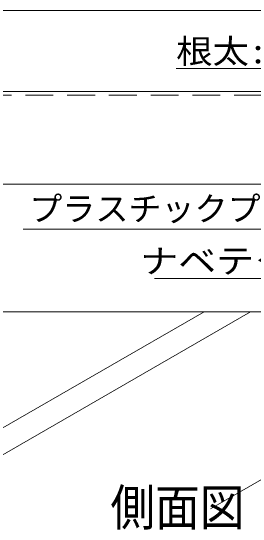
# Model space of a CAD drawing. Units: millimetres, scale not verified. Extents: x -4131 to 4169, y -981 to 998.
# Drawn here: x -2629.5 to -2524.6, y -774.3 to -550.3 of the extents above; entities that cross this region are included whole.
import ezdxf
from ezdxf.enums import TextEntityAlignment as Align

# ---------------------------------------------------------------- set-up
doc = ezdxf.new("R2010")
doc.units = ezdxf.units.MM
doc.header["$LTSCALE"] = 10
doc.linetypes.add('DASHED1', pattern=[1.8, 1.2, -0.6])
for name, color, linetype, lineweight in [('0-1_デッキ', 7, 'Continuous', 9), ('0-2_文字', 4, 'Continuous', 9), ('0-3_寸法', 7, 'Continuous', 9), ('0-4_一般', 4, 'Continuous', 9)]:
    doc.layers.add(name, color=color, linetype=linetype, lineweight=lineweight)
doc.styles.add('ＭＳ ゴシック', font='')
doc.styles.get('ＭＳ ゴシック').set_extended_font_data('MS Gothic')

# ---------------------------------------------------------------- blocks, each defined once
blk = doc.blocks.new('シンボル-23')
at = {"layer": '0-2_文字', "style": 'ＭＳ ゴシック', "width": 1.1}
blk.add_text('根太:アイハット鋼(ZAM)', height=104.5, dxfattribs=at).set_placement((-599.7, -91.6), align=Align.BOTTOM_LEFT)

msp = doc.modelspace()

# ---------------------------------------------------------------- linework, layer by layer
at = {"layer": '0-1_デッキ'}
msp.add_line((-2361.51, -550.3), (-2839.01, -550.3), dxfattribs=at)
at = {"layer": '0-1_デッキ', "color": 2}
msp.add_lwpolyline([(-2839.01, -585.3), (-2243.66, -585.3), (-2243.66, -625.3), (-2839.01, -625.3)], dxfattribs=at)
at = {"layer": '0-2_文字'}
for p, q in [((-2402.72, -575.37), (-2558.05, -575.37)), ((-2437.42, -644.63), (-2624.04, -644.63)), ((-2425.14, -666.01), (-2567.37, -666.01))]:
    msp.add_line(p, q, dxfattribs=at)
at = {"layer": '0-3_寸法', "color": 2, "linetype": 'DASHED1'}
msp.add_line((-2839.01, -586.9), (-2243.66, -586.9), dxfattribs=at)
at = {"layer": '0-4_一般', "color": 3}
msp.add_line((-2839.01, -680.3), (-2212.75, -680.3), dxfattribs=at)
at = {"layer": '0-4_一般'}
for p, q in [((-2546.01, -680.3), (-2693.23, -765.3)), ((-2526.01, -680.3), (-2673.23, -765.3)), ((-2396.01, -680.3), (-2543.23, -765.3))]:
    msp.add_line(p, q, dxfattribs=at)

# ---------------------------------------------------------------- block references
at = {"layer": '0-2_文字', "xscale": 0.1, "yscale": 0.1}
msp.add_blockref('シンボル-23', (-2498.03, -567.1), dxfattribs=at)

# ---------------------------------------------------------------- texts
at = {"layer": '0-2_文字', "style": 'ＭＳ ゴシック'}
msp.add_text('プラスチックプレート t=1.0', height=10.45, dxfattribs=at).set_placement((-2621.38, -644.23), align=Align.BOTTOM_LEFT)
for s, height, width, p in [('ナベテクス5×16(SUS)', 10.45, 1.15, (-2573.54, -666.76)), ('側面図', 15.69, 0.9, (-2586.36, -777.27))]:
    msp.add_text(s, height=height, dxfattribs=dict(at, width=width)).set_placement(p, align=Align.BOTTOM_LEFT)

doc.saveas('drawing.dxf')
